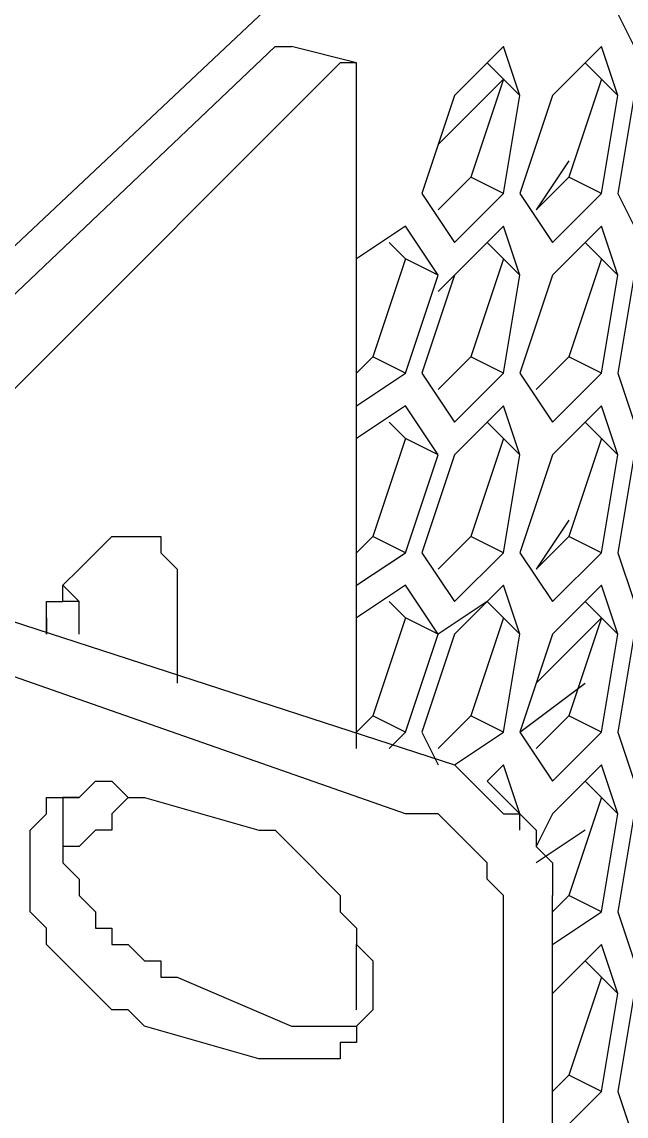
# Model space of a CAD drawing. Header units: millimetres. Extents: x 929 to 1725, y 58 to 532.
# Drawn here: x 1084.45 to 1088.78, y 390.11 to 397.95 of the extents above; entities that cross this region are included whole.
import ezdxf

# ---------------------------------------------------------------- set-up
doc = ezdxf.new("R2010")
doc.units = ezdxf.units.MM
doc.header["$MEASUREMENT"] = 0
doc.layers.add('TT-WIRE-EQPM', color=6, linetype='CONTINUOUS')

msp = doc.modelspace()

# ---------------------------------------------------------------- linework, layer by layer
at = {"layer": 'TT-WIRE-EQPM', "linetype": 'Continuous'}
for points in [[(1137.40977, 446.23357), (1081.93205, 394.03301)], [(1088.72046, 398.01243), (1088.8375, 397.77834)], [(1083.92176, 395.55455), (1086.26259, 397.77834)], [(1086.26259, 397.77834), (1086.26259, 397.77834), (1086.26259, 397.77834), (1086.26259, 397.77834), (1086.37963, 397.77834), (1086.37963, 397.77834), (1086.37963, 397.77834), (1086.37963, 397.77834), (1086.37963, 397.77834), (1086.37963, 397.77834), (1086.37963, 397.77834)], [(1086.8478, 397.6613), (1086.37963, 397.77834)], [(1087.90117, 397.77834), (1087.55005, 397.42722)], [(1088.01821, 397.42722), (1087.90117, 397.77834)], [(1088.60342, 397.77834), (1088.2523, 397.42722)], [(1088.72046, 397.42722), (1088.60342, 397.77834)], [(1086.73075, 397.6613), (1084.38992, 395.32047)], [(1086.8478, 397.54426), (1086.8478, 397.54426), (1086.8478, 397.54426), (1086.8478, 397.54426), (1086.8478, 397.6613), (1086.8478, 397.6613), (1086.8478, 397.6613), (1086.8478, 397.6613), (1086.8478, 397.6613), (1086.73075, 397.6613), (1086.73075, 397.6613)], [(1087.78413, 397.6613), (1087.90117, 397.54426)], [(1088.48638, 397.6613), (1088.60342, 397.54426)], [(1086.8478, 392.74555), (1086.8478, 397.54426)], [(1087.433, 397.07609), (1087.90117, 397.54426)], [(1087.90117, 397.54426), (1087.66709, 396.84201)], [(1088.01821, 397.42722), (1087.90117, 397.54426)], [(1088.60342, 397.54426), (1088.36934, 396.84201)], [(1088.72046, 397.42722), (1088.60342, 397.54426)], [(1087.55005, 397.42722), (1087.31596, 396.72497)], [(1087.90117, 396.72497), (1088.01821, 397.42722)], [(1088.2523, 397.42722), (1088.01821, 396.72497)], [(1088.60342, 396.72497), (1088.72046, 397.42722)], [(1088.8375, 397.42722), (1088.72046, 396.72497)], [(1088.36934, 396.95905), (1088.13525, 396.60793)], [(1087.66709, 396.84201), (1087.433, 396.60793)], [(1087.90117, 396.72497), (1087.66709, 396.84201)], [(1088.36934, 396.84201), (1088.13525, 396.60793)], [(1088.60342, 396.72497), (1088.36934, 396.84201)], [(1087.31596, 396.72497), (1087.55005, 396.37384)], [(1087.55005, 396.37384), (1087.90117, 396.72497)], [(1088.01821, 396.72497), (1088.2523, 396.37384)], [(1088.2523, 396.37384), (1088.60342, 396.72497)], [(1088.72046, 396.72497), (1088.8375, 396.49088)], [(1087.19892, 396.49088), (1086.8478, 396.2568)], [(1087.433, 396.13976), (1087.19892, 396.49088)], [(1087.90117, 396.49088), (1087.55005, 396.13976)], [(1088.01821, 396.13976), (1087.90117, 396.49088)], [(1088.60342, 396.49088), (1088.2523, 396.13976)], [(1088.72046, 396.13976), (1088.60342, 396.49088)], [(1087.08188, 396.37384), (1087.19892, 396.2568)], [(1087.78413, 396.37384), (1087.433, 396.02272)], [(1087.78413, 396.37384), (1087.90117, 396.2568)], [(1088.48638, 396.37384), (1088.60342, 396.2568)], [(1087.19892, 396.2568), (1086.96484, 395.55455)], [(1087.433, 396.13976), (1087.19892, 396.2568)], [(1087.90117, 396.2568), (1087.66709, 395.55455)], [(1088.01821, 396.13976), (1087.90117, 396.2568)], [(1088.60342, 396.2568), (1088.36934, 395.55455)], [(1088.72046, 396.13976), (1088.60342, 396.2568)], [(1087.19892, 395.43751), (1087.433, 396.13976)], [(1087.55005, 396.13976), (1087.31596, 395.43751)], [(1087.90117, 395.43751), (1088.01821, 396.13976)], [(1088.2523, 396.13976), (1088.01821, 395.43751)], [(1088.60342, 395.43751), (1088.72046, 396.13976)], [(1088.8375, 396.13976), (1088.72046, 395.43751)], [(1086.96484, 395.55455), (1086.8478, 395.43751)], [(1087.19892, 395.43751), (1086.96484, 395.55455)], [(1087.66709, 395.55455), (1087.433, 395.32047)], [(1087.90117, 395.43751), (1087.66709, 395.55455)], [(1088.36934, 395.55455), (1088.13525, 395.32047)], [(1088.60342, 395.43751), (1088.36934, 395.55455)], [(1084.27288, 395.43751), (1082.86838, 394.15005), (1087.55005, 392.62851)], [(1086.8478, 395.20343), (1087.19892, 395.43751)], [(1087.31596, 395.43751), (1087.55005, 395.08638)], [(1087.55005, 395.08638), (1087.90117, 395.43751)], [(1088.01821, 395.43751), (1088.2523, 395.08638)], [(1088.2523, 395.08638), (1088.60342, 395.43751)], [(1088.72046, 395.43751), (1088.8375, 395.08638)], [(1087.19892, 395.20343), (1086.8478, 394.96934)], [(1087.433, 394.8523), (1087.19892, 395.20343)], [(1087.90117, 395.20343), (1087.55005, 394.8523)], [(1088.01821, 394.8523), (1087.90117, 395.20343)], [(1088.60342, 395.20343), (1088.2523, 394.8523)], [(1088.72046, 394.8523), (1088.60342, 395.20343)], [(1087.08188, 395.08638), (1087.19892, 394.96934)], [(1087.78413, 395.08638), (1087.90117, 394.96934)], [(1088.48638, 395.08638), (1088.60342, 394.96934)], [(1087.19892, 394.96934), (1086.96484, 394.26709)], [(1087.433, 394.8523), (1087.19892, 394.96934)], [(1087.90117, 394.96934), (1087.66709, 394.26709)], [(1088.01821, 394.8523), (1087.90117, 394.96934)], [(1088.60342, 394.96934), (1088.36934, 394.26709)], [(1088.72046, 394.8523), (1088.60342, 394.96934)], [(1087.19892, 394.15005), (1087.433, 394.8523)], [(1087.55005, 394.8523), (1087.31596, 394.15005)], [(1087.90117, 394.15005), (1088.01821, 394.8523)], [(1088.2523, 394.8523), (1088.01821, 394.15005)], [(1088.60342, 394.15005), (1088.72046, 394.8523)], [(1088.8375, 394.8523), (1088.72046, 394.15005)], [(1088.36934, 394.38414), (1088.13525, 394.03301)], [(1084.97513, 394.15005), (1085.09217, 394.26709), (1085.20921, 394.26709), (1085.32625, 394.26709), (1085.4433, 394.26709), (1085.4433, 394.15005), (1085.56034, 394.03301), (1085.56034, 393.91597), (1085.56034, 393.68189), (1085.56034, 393.4478), (1085.56034, 393.21372)], [(1086.96484, 394.26709), (1086.8478, 394.15005)], [(1087.19892, 394.15005), (1086.96484, 394.26709)], [(1087.66709, 394.26709), (1087.433, 394.03301)], [(1087.90117, 394.15005), (1087.66709, 394.26709)], [(1088.36934, 394.26709), (1088.13525, 394.03301)], [(1088.60342, 394.15005), (1088.36934, 394.26709)], [(1084.62401, 393.56484), (1084.62401, 393.68189), (1084.62401, 393.79893), (1084.74105, 393.79893), (1084.74105, 393.91597), (1084.74105, 393.91597), (1084.85809, 394.03301), (1084.85809, 394.03301), (1084.85809, 394.03301), (1084.97513, 394.15005), (1084.97513, 394.15005)], [(1086.8478, 393.91597), (1087.19892, 394.15005)], [(1087.31596, 394.15005), (1087.55005, 393.79893)], [(1087.55005, 393.79893), (1087.90117, 394.15005)], [(1088.01821, 394.15005), (1088.2523, 393.79893)], [(1088.2523, 393.79893), (1088.60342, 394.15005)], [(1088.72046, 394.15005), (1088.8375, 393.79893)], [(1087.19892, 392.27739), (1082.51726, 393.91597)], [(1084.85809, 393.56484), (1084.85809, 393.56484), (1084.85809, 393.56484), (1084.85809, 393.68189), (1084.85809, 393.68189), (1084.85809, 393.79893), (1084.85809, 393.79893), (1084.85809, 393.79893), (1084.74105, 393.91597), (1084.74105, 393.91597), (1084.74105, 393.91597)], [(1084.85809, 393.56484), (1084.85809, 393.56484), (1084.85809, 393.56484), (1084.85809, 393.68189), (1084.85809, 393.68189), (1084.85809, 393.79893), (1084.85809, 393.79893), (1084.74105, 393.79893), (1084.74105, 393.79893), (1084.74105, 393.91597), (1084.74105, 393.91597)], [(1087.19892, 393.91597), (1086.8478, 393.68189)], [(1087.433, 393.56484), (1087.19892, 393.91597)], [(1087.90117, 393.91597), (1087.55005, 393.56484)], [(1088.01821, 393.56484), (1087.90117, 393.91597)], [(1088.60342, 393.91597), (1088.2523, 393.56484)], [(1088.72046, 393.56484), (1088.60342, 393.91597)], [(1087.08188, 393.79893), (1087.19892, 393.68189)], [(1087.78413, 393.79893), (1087.433, 393.56484)], [(1087.78413, 393.79893), (1087.90117, 393.68189)], [(1088.48638, 393.79893), (1088.60342, 393.68189)], [(1084.62401, 393.68189), (1084.62401, 393.68189), (1084.62401, 393.68189), (1084.62401, 393.68189), (1084.62401, 393.68189), (1084.62401, 393.68189), (1084.62401, 393.68189), (1084.62401, 393.68189), (1084.62401, 393.68189), (1084.62401, 393.68189), (1084.62401, 393.68189), (1084.62401, 393.68189), (1084.62401, 393.68189), (1084.62401, 393.68189), (1084.62401, 393.68189), (1084.62401, 393.68189), (1084.62401, 393.68189), (1084.62401, 393.56484), (1084.62401, 393.56484), (1084.62401, 393.56484), (1084.62401, 393.56484)], [(1087.19892, 393.68189), (1086.96484, 392.97964)], [(1087.433, 393.56484), (1087.19892, 393.68189)], [(1087.90117, 393.68189), (1087.66709, 392.97964)], [(1088.01821, 393.56484), (1087.90117, 393.68189)], [(1088.13525, 393.21372), (1088.60342, 393.68189)], [(1088.60342, 393.68189), (1088.36934, 392.97964)], [(1088.72046, 393.56484), (1088.60342, 393.68189)], [(1087.19892, 392.86259), (1087.433, 393.56484)], [(1087.55005, 393.56484), (1087.31596, 392.86259)], [(1087.90117, 392.86259), (1088.01821, 393.56484)], [(1088.2523, 393.56484), (1088.01821, 392.86259)], [(1088.60342, 392.86259), (1088.72046, 393.56484)], [(1088.8375, 393.56484), (1088.72046, 392.86259)], [(1088.01821, 392.86259), (1088.48638, 393.21372)], [(1086.96484, 392.97964), (1086.8478, 392.86259)], [(1087.19892, 392.86259), (1086.96484, 392.97964)], [(1087.66709, 392.97964), (1087.433, 392.74555)], [(1087.90117, 392.86259), (1087.66709, 392.97964)], [(1088.36934, 392.97964), (1088.13525, 392.74555)], [(1088.60342, 392.86259), (1088.36934, 392.97964)], [(1087.08188, 392.74555), (1087.19892, 392.86259)], [(1087.31596, 392.86259), (1087.433, 392.62851)], [(1087.55005, 392.62851), (1087.90117, 392.86259)], [(1088.01821, 392.86259), (1088.2523, 392.51147)], [(1088.2523, 392.51147), (1088.60342, 392.86259)], [(1088.72046, 392.86259), (1088.8375, 392.51147)], [(1087.55005, 392.62851), (1087.66709, 392.51147), (1087.66709, 392.51147), (1087.78413, 392.39443), (1087.90117, 392.27739), (1088.01821, 392.27739), (1088.13525, 392.16034), (1088.13525, 392.0433), (1088.2523, 391.92626), (1088.2523, 391.80922), (1088.2523, 391.69218)], [(1087.90117, 392.62851), (1087.78413, 392.51147)], [(1088.01821, 392.27739), (1087.90117, 392.62851)], [(1088.60342, 392.62851), (1088.2523, 392.27739)], [(1088.72046, 392.27739), (1088.60342, 392.62851)], [(1085.32625, 390.75585), (1085.20921, 390.87289), (1085.09217, 390.87289), (1084.97513, 390.98993), (1084.85809, 391.10697), (1084.74105, 391.22401), (1084.74105, 391.22401), (1084.62401, 391.34105), (1084.62401, 391.45809), (1084.50696, 391.57514), (1084.50696, 391.69218), (1084.50696, 391.80922), (1084.50696, 391.92626), (1084.50696, 391.92626), (1084.50696, 392.0433), (1084.50696, 392.16034), (1084.62401, 392.27739), (1084.62401, 392.39443), (1084.74105, 392.39443), (1084.85809, 392.39443), (1084.97513, 392.51147), (1084.97513, 392.51147), (1085.09217, 392.51147), (1085.20921, 392.39443), (1085.32625, 392.39443)], [(1087.78413, 392.51147), (1087.90117, 392.39443)], [(1088.48638, 392.51147), (1088.60342, 392.39443)], [(1084.85809, 392.39443), (1084.74105, 392.39443), (1084.74105, 392.27739), (1084.74105, 392.27739), (1084.74105, 392.16034), (1084.74105, 392.0433), (1084.74105, 392.0433), (1084.74105, 391.92626), (1084.85809, 391.80922), (1084.85809, 391.80922), (1084.85809, 391.69218), (1084.85809, 391.69218), (1084.97513, 391.57514), (1084.97513, 391.45809), (1085.09217, 391.45809), (1085.09217, 391.34105), (1085.20921, 391.34105), (1085.32625, 391.22401), (1085.4433, 391.22401), (1085.4433, 391.10697), (1085.56034, 391.10697)], [(1085.20921, 392.39443), (1085.20921, 392.39443), (1085.09217, 392.27739), (1085.09217, 392.27739), (1085.09217, 392.16034), (1084.97513, 392.16034), (1084.97513, 392.16034), (1084.85809, 392.0433), (1084.85809, 392.0433), (1084.85809, 392.0433), (1084.74105, 392.0433)], [(1085.32625, 392.39443), (1086.14555, 392.16034), (1086.26259, 392.16034), (1086.37963, 392.0433), (1086.49667, 391.92626), (1086.49667, 391.92626), (1086.61371, 391.80922), (1086.73075, 391.69218), (1086.73075, 391.57514), (1086.8478, 391.45809), (1086.8478, 391.45809), (1086.8478, 391.34105), (1086.96484, 391.22401), (1086.96484, 391.10697), (1086.96484, 390.98993), (1086.96484, 390.87289), (1086.8478, 390.75585), (1086.8478, 390.6388), (1086.73075, 390.6388), (1086.73075, 390.52176), (1086.61371, 390.52176), (1086.49667, 390.52176), (1086.37963, 390.52176), (1086.26259, 390.52176), (1086.14555, 390.52176), (1086.14555, 390.52176)], [(1088.01821, 392.27739), (1087.90117, 392.39443)], [(1088.60342, 392.39443), (1088.36934, 391.69218)], [(1088.72046, 392.27739), (1088.60342, 392.39443)], [(1087.90117, 391.34105), (1087.90117, 391.45809), (1087.90117, 391.57514), (1087.90117, 391.69218), (1087.78413, 391.80922), (1087.78413, 391.92626), (1087.66709, 392.0433), (1087.55005, 392.16034), (1087.433, 392.27739), (1087.31596, 392.27739), (1087.19892, 392.27739)], [(1088.01821, 392.16034), (1088.01821, 392.27739)], [(1088.2523, 392.27739), (1088.13525, 392.0433)], [(1088.60342, 391.57514), (1088.72046, 392.27739)], [(1088.8375, 392.27739), (1088.72046, 391.57514)], [(1088.48638, 392.16034), (1088.13525, 391.92626)], [(1088.36934, 391.69218), (1088.2523, 391.57514)], [(1088.2523, 372.73144), (1088.2523, 391.69218)], [(1088.60342, 391.57514), (1088.36934, 391.69218)], [(1088.2523, 391.34105), (1088.60342, 391.57514)], [(1088.72046, 391.57514), (1088.8375, 391.22401)], [(1086.8478, 390.87289), (1086.8478, 391.34105)], [(1087.90117, 372.49735), (1087.90117, 391.34105)], [(1088.60342, 391.34105), (1088.2523, 390.98993)], [(1088.72046, 390.98993), (1088.60342, 391.34105)], [(1088.48638, 391.22401), (1088.60342, 391.10697)], [(1085.56034, 391.10697), (1086.37963, 390.75585)], [(1088.60342, 391.10697), (1088.36934, 390.40472)], [(1088.72046, 390.98993), (1088.60342, 391.10697)], [(1088.60342, 390.28768), (1088.72046, 390.98993)], [(1088.8375, 390.98993), (1088.72046, 390.28768)], [(1086.14555, 390.52176), (1085.32625, 390.75585)], [(1086.37963, 390.75585), (1086.49667, 390.75585), (1086.49667, 390.75585), (1086.49667, 390.75585), (1086.61371, 390.75585), (1086.61371, 390.75585), (1086.73075, 390.75585), (1086.73075, 390.75585), (1086.8478, 390.75585), (1086.8478, 390.75585), (1086.8478, 390.75585)], [(1088.36934, 390.40472), (1088.2523, 390.28768)], [(1088.60342, 390.28768), (1088.36934, 390.40472)], [(1088.2523, 389.93655), (1088.60342, 390.28768)], [(1088.72046, 390.28768), (1088.8375, 389.93655)]]:
    msp.add_lwpolyline(points, dxfattribs=at)

doc.saveas('drawing.dxf')
